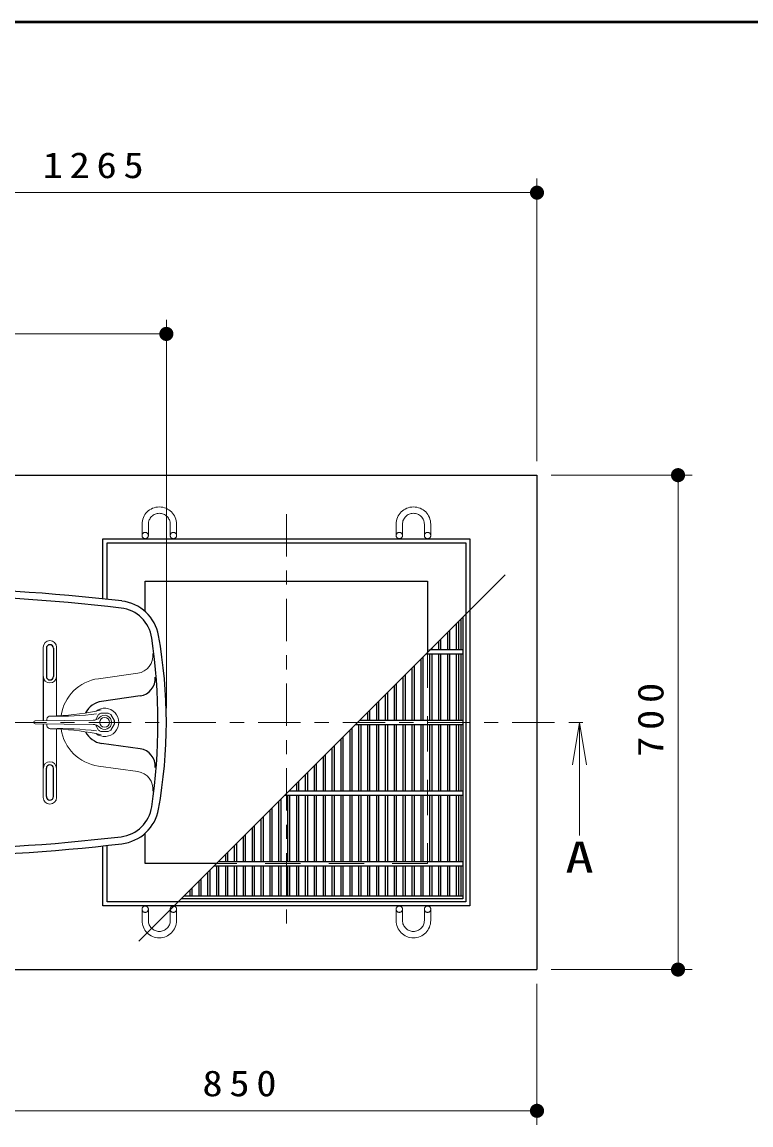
# Model space of a CAD drawing. Units: millimetres on the paper, scale 1:20. Extents: x -365 to 0, y -47 to 257.
# Drawn here: x -286.9 to -235.2, y 178.9 to 257 of the extents above; entities that cross this region are included whole.
import ezdxf
from ezdxf.enums import TextEntityAlignment as Align

# ---------------------------------------------------------------- set-up
doc = ezdxf.new("R2010")
doc.units = ezdxf.units.MM
doc.linetypes.add('USER1', pattern=[4.5, 2.5, -2])
doc.linetypes.add('USER2', pattern=[6, 3, -1, 1, -1])
doc.layers.add('LY_1', color=2, linetype='Continuous', lineweight=25)
doc.layers.add('LY_5', color=7, linetype='Continuous', lineweight=13)
doc.styles.add('ＭＳ ゴシック', font='')
doc.styles.get('ＭＳ ゴシック').set_extended_font_data('MS Gothic')

# ---------------------------------------------------------------- blocks, each defined once
blk = doc.blocks.new('filled_dot')
at = {"color": 0, "linetype": 'Continuous', "lineweight": -2, "const_width": 1.25}
blk.add_lwpolyline([(-0.625, 0, 1), (0.625, 0, 1)], format="xyb", close=True, dxfattribs=at)

msp = doc.modelspace()

# ---------------------------------------------------------------- linework, layer by layer
at = {"layer": 'LY_1', "color": 7, "lineweight": 13}
for p, q in [((-250.382, 225.922), (-250.382, 245.922)), ((-313.632, 244.922), (-250.382, 244.922)), ((-276.632, 208.422), (-276.632, 235.922)), ((-313.632, 234.922), (-276.632, 234.922)), ((-249.382, 224.922), (-239.393, 224.922)), ((-240.393, 224.922), (-240.393, 189.922)), ((-284.85, 207.872), (-284.757, 207.872)), ((-281.662, 207.587), (-281.44, 207.972)), ((-281.267, 208.072), (-280.747, 208.072)), ((-280.574, 207.972), (-280.314, 207.522)), ((-286.007, 207.447), (-286.007, 207.396)), ((-281.809, 207.567), (-285.933, 207.522)), ((-281.809, 207.276), (-285.933, 207.321)), ((-284.85, 206.972), (-284.757, 206.972)), ((-281.44, 206.872), (-281.662, 207.256)), ((-280.314, 207.322), (-280.574, 206.872)), ((-247.87, 204.422), (-247.37, 207.422)), ((-247.37, 207.422), (-246.87, 204.422)), ((-247.37, 207.422), (-247.37, 204.422)), ((-247.37, 207.422), (-247.37, 199.422)), ((-280.747, 206.772), (-281.267, 206.772)), ((-249.382, 189.922), (-239.393, 189.922)), ((-250.382, 188.922), (-250.382, 178.922)), ((-250.382, 179.922), (-292.882, 179.922))]:
    msp.add_line(p, q, dxfattribs=at)
at = {"layer": 'LY_1', "color": 7}
for p, q in [((-292.882, 224.922), (-250.382, 224.922)), ((-250.382, 224.922), (-250.382, 189.922)), ((-281.132, 216.167), (-281.132, 220.422)), ((-281.132, 220.422), (-255.132, 220.422)), ((-255.132, 220.422), (-255.132, 194.422)), ((-280.832, 216.134), (-280.832, 220.122)), ((-280.832, 220.122), (-255.432, 220.122)), ((-255.432, 220.122), (-255.432, 194.722)), ((-278.572, 191.922), (-252.632, 217.862)), ((-278.132, 215.268), (-278.132, 217.422)), ((-278.132, 217.422), (-258.132, 217.422)), ((-258.132, 217.422), (-258.132, 212.362)), ((-278.132, 197.422), (-278.132, 199.576)), ((-281.132, 194.422), (-281.132, 198.676)), ((-280.832, 194.722), (-280.832, 198.709)), ((-273.072, 197.422), (-278.132, 197.422)), ((-255.132, 194.422), (-281.132, 194.422)), ((-255.432, 194.722), (-280.832, 194.722)), ((-292.882, 189.922), (-250.382, 189.922))]:
    msp.add_line(p, q, dxfattribs=at)
at = {"layer": 'LY_1', "color": 4, "linetype": 'USER2', "lineweight": 13}
msp.add_line((-268.132, 222.172), (-268.132, 192.672), dxfattribs=at)
at = {"layer": 'LY_1', "color": 7, "linetype": 'USER1', "lineweight": 13}
for p, q in [((-278.357, 220.649), (-278.357, 221.449)), ((-277.907, 220.649), (-277.907, 221.449)), ((-276.357, 220.649), (-276.357, 221.449)), ((-275.907, 220.649), (-275.907, 221.449)), ((-260.357, 220.649), (-260.357, 221.449)), ((-259.907, 220.649), (-259.907, 221.449)), ((-258.357, 220.649), (-258.357, 221.449)), ((-257.907, 220.649), (-257.907, 221.449)), ((-258.132, 212.362), (-258.132, 197.422)), ((-258.132, 197.422), (-273.072, 197.422)), ((-278.357, 194.194), (-278.357, 193.394)), ((-277.907, 194.194), (-277.907, 193.394)), ((-276.357, 194.194), (-276.357, 193.394)), ((-275.907, 194.194), (-275.907, 193.394)), ((-260.357, 194.194), (-260.357, 193.394)), ((-259.907, 194.194), (-259.907, 193.394)), ((-258.357, 194.194), (-258.357, 193.394)), ((-257.907, 194.194), (-257.907, 193.394))]:
    msp.add_line(p, q, dxfattribs=at)
at = {"layer": 'LY_1', "color": 4}
for p, q in [((-255.632, 214.862), (-255.632, 194.922)), ((-256.097, 214.397), (-256.097, 212.572)), ((-255.947, 214.547), (-255.947, 212.572)), ((-255.782, 214.712), (-255.782, 212.572)), ((-257.205, 213.289), (-257.205, 212.572)), ((-256.726, 213.768), (-256.726, 212.572)), ((-256.576, 213.918), (-256.576, 212.572)), ((-257.984, 212.51), (-257.984, 212.572)), ((-257.922, 212.572), (-255.632, 212.572)), ((-257.834, 212.66), (-257.834, 212.572)), ((-257.355, 213.139), (-257.355, 212.572)), ((-258.613, 211.88), (-258.613, 207.572)), ((-258.463, 212.03), (-258.463, 207.572)), ((-258.222, 212.272), (-255.632, 212.272)), ((-257.984, 212.272), (-257.984, 207.572)), ((-257.834, 212.272), (-257.834, 207.572)), ((-257.355, 212.272), (-257.355, 207.572)), ((-257.205, 212.272), (-257.205, 207.572)), ((-256.726, 212.272), (-256.726, 207.572)), ((-256.576, 212.272), (-256.576, 207.572)), ((-256.097, 212.272), (-256.097, 207.572)), ((-255.947, 212.272), (-255.947, 207.572)), ((-255.782, 212.272), (-255.782, 207.572)), ((-259.242, 211.251), (-259.242, 207.572)), ((-259.092, 211.401), (-259.092, 207.572)), ((-260.351, 210.143), (-260.351, 207.572)), ((-259.872, 210.622), (-259.872, 207.572)), ((-259.722, 210.772), (-259.722, 207.572)), ((-261.13, 209.364), (-261.13, 207.572)), ((-260.98, 209.514), (-260.98, 207.572)), ((-260.501, 209.993), (-260.501, 207.572)), ((-261.759, 208.735), (-261.759, 207.572)), ((-261.609, 208.885), (-261.609, 207.572)), ((-262.388, 208.106), (-262.388, 207.572)), ((-262.238, 208.256), (-262.238, 207.572)), ((-263.496, 206.998), (-263.496, 202.572)), ((-263.222, 207.272), (-255.632, 207.272)), ((-263.017, 207.272), (-263.017, 202.572)), ((-262.922, 207.572), (-255.632, 207.572)), ((-262.867, 207.272), (-262.867, 202.572)), ((-262.388, 207.272), (-262.388, 202.572)), ((-262.238, 207.272), (-262.238, 202.572)), ((-261.759, 207.272), (-261.759, 202.572)), ((-261.609, 207.272), (-261.609, 202.572)), ((-261.13, 207.272), (-261.13, 202.572)), ((-260.98, 207.272), (-260.98, 202.572)), ((-260.501, 207.272), (-260.501, 202.572)), ((-260.351, 207.272), (-260.351, 202.572)), ((-259.872, 207.272), (-259.872, 202.572)), ((-259.722, 207.272), (-259.722, 202.572)), ((-259.242, 207.272), (-259.242, 202.572)), ((-259.092, 207.272), (-259.092, 202.572)), ((-258.613, 207.272), (-258.613, 202.572)), ((-258.463, 207.272), (-258.463, 202.572)), ((-257.984, 207.272), (-257.984, 202.572)), ((-257.834, 207.272), (-257.834, 202.572)), ((-257.355, 207.272), (-257.355, 202.572)), ((-257.205, 207.272), (-257.205, 202.572)), ((-256.726, 207.272), (-256.726, 202.572)), ((-256.576, 207.272), (-256.576, 202.572)), ((-256.097, 207.272), (-256.097, 202.572)), ((-255.947, 207.272), (-255.947, 202.572)), ((-255.782, 207.272), (-255.782, 202.572)), ((-264.275, 206.219), (-264.275, 202.572)), ((-264.125, 206.369), (-264.125, 202.572)), ((-263.646, 206.848), (-263.646, 202.572)), ((-264.904, 205.589), (-264.904, 202.572)), ((-264.754, 205.739), (-264.754, 202.572)), ((-265.533, 204.96), (-265.533, 202.572)), ((-265.383, 205.11), (-265.383, 202.572)), ((-266.642, 203.852), (-266.642, 202.572)), ((-266.163, 204.331), (-266.163, 202.572)), ((-266.013, 204.481), (-266.013, 202.572)), ((-267.421, 203.073), (-267.421, 202.572)), ((-267.271, 203.223), (-267.271, 202.572)), ((-266.792, 203.702), (-266.792, 202.572)), ((-268.222, 202.272), (-255.632, 202.272)), ((-268.05, 202.272), (-268.05, 197.572)), ((-267.922, 202.572), (-255.632, 202.572)), ((-267.9, 202.272), (-267.9, 197.572)), ((-267.421, 202.272), (-267.421, 197.572)), ((-267.271, 202.272), (-267.271, 197.572)), ((-266.792, 202.272), (-266.792, 197.572)), ((-266.642, 202.272), (-266.642, 197.572)), ((-266.163, 202.272), (-266.163, 197.572)), ((-266.013, 202.272), (-266.013, 197.572)), ((-265.533, 202.272), (-265.533, 197.572)), ((-265.383, 202.272), (-265.383, 197.572)), ((-264.904, 202.272), (-264.904, 197.572)), ((-264.754, 202.272), (-264.754, 197.572)), ((-264.275, 202.272), (-264.275, 197.572)), ((-264.125, 202.272), (-264.125, 197.572)), ((-263.646, 202.272), (-263.646, 197.572)), ((-263.496, 202.272), (-263.496, 197.572)), ((-263.017, 202.272), (-263.017, 197.572)), ((-262.867, 202.272), (-262.867, 197.572)), ((-262.388, 202.272), (-262.388, 197.572)), ((-262.238, 202.272), (-262.238, 197.572)), ((-261.759, 202.272), (-261.759, 197.572)), ((-261.609, 202.272), (-261.609, 197.572)), ((-261.13, 202.272), (-261.13, 197.572)), ((-260.98, 202.272), (-260.98, 197.572)), ((-260.501, 202.272), (-260.501, 197.572)), ((-260.351, 202.272), (-260.351, 197.572)), ((-259.872, 202.272), (-259.872, 197.572)), ((-259.722, 202.272), (-259.722, 197.572)), ((-259.242, 202.272), (-259.242, 197.572)), ((-259.092, 202.272), (-259.092, 197.572)), ((-258.613, 202.272), (-258.613, 197.572)), ((-258.463, 202.272), (-258.463, 197.572)), ((-257.984, 202.272), (-257.984, 197.572)), ((-257.834, 202.272), (-257.834, 197.572)), ((-257.355, 202.272), (-257.355, 197.572)), ((-257.205, 202.272), (-257.205, 197.572)), ((-256.726, 202.272), (-256.726, 197.572)), ((-256.576, 202.272), (-256.576, 197.572)), ((-256.097, 202.272), (-256.097, 197.572)), ((-255.947, 202.272), (-255.947, 197.572)), ((-255.782, 202.272), (-255.782, 197.572)), ((-268.679, 201.815), (-268.679, 197.572)), ((-268.529, 201.965), (-268.529, 197.572)), ((-269.787, 200.707), (-269.787, 197.572)), ((-269.308, 201.186), (-269.308, 197.572)), ((-269.158, 201.336), (-269.158, 197.572)), ((-270.566, 199.928), (-270.566, 197.572)), ((-270.416, 200.078), (-270.416, 197.572)), ((-269.937, 200.557), (-269.937, 197.572)), ((-271.195, 199.298), (-271.195, 197.572)), ((-271.045, 199.448), (-271.045, 197.572)), ((-271.824, 198.669), (-271.824, 197.572)), ((-271.674, 198.819), (-271.674, 197.572)), ((-272.922, 197.572), (-255.632, 197.572)), ((-272.454, 198.04), (-272.454, 197.572)), ((-272.304, 198.19), (-272.304, 197.572)), ((-273.712, 196.782), (-273.712, 195.147)), ((-273.562, 196.932), (-273.562, 195.147)), ((-273.222, 197.272), (-255.632, 197.272)), ((-273.083, 197.272), (-273.083, 195.147)), ((-272.933, 197.272), (-272.933, 195.147)), ((-272.454, 197.272), (-272.454, 195.147)), ((-272.304, 197.272), (-272.304, 195.147)), ((-271.824, 197.272), (-271.824, 195.147)), ((-271.674, 197.272), (-271.674, 195.147)), ((-271.195, 197.272), (-271.195, 195.147)), ((-271.045, 197.272), (-271.045, 195.147)), ((-270.566, 197.272), (-270.566, 195.147)), ((-270.416, 197.272), (-270.416, 195.147)), ((-269.937, 197.272), (-269.937, 195.147)), ((-269.787, 197.272), (-269.787, 195.147)), ((-269.308, 197.272), (-269.308, 195.147)), ((-269.158, 197.272), (-269.158, 195.147)), ((-268.679, 197.272), (-268.679, 195.147)), ((-268.529, 197.272), (-268.529, 195.147)), ((-268.05, 197.272), (-268.05, 195.147)), ((-267.9, 197.272), (-267.9, 195.147)), ((-267.421, 197.272), (-267.421, 195.147)), ((-267.271, 197.272), (-267.271, 195.147)), ((-266.792, 197.272), (-266.792, 195.147)), ((-266.642, 197.272), (-266.642, 195.147)), ((-266.163, 197.272), (-266.163, 195.147)), ((-266.013, 197.272), (-266.013, 195.147)), ((-265.533, 197.272), (-265.533, 195.147)), ((-265.383, 197.272), (-265.383, 195.147)), ((-264.904, 197.272), (-264.904, 195.147)), ((-264.754, 197.272), (-264.754, 195.147)), ((-264.275, 197.272), (-264.275, 195.147)), ((-264.125, 197.272), (-264.125, 195.147)), ((-263.646, 197.272), (-263.646, 195.147)), ((-263.496, 197.272), (-263.496, 195.147)), ((-263.017, 197.272), (-263.017, 195.147)), ((-262.867, 197.272), (-262.867, 195.147)), ((-262.388, 197.272), (-262.388, 195.147)), ((-262.238, 197.272), (-262.238, 195.147)), ((-261.759, 197.272), (-261.759, 195.147)), ((-261.609, 197.272), (-261.609, 195.147)), ((-261.13, 197.272), (-261.13, 195.147)), ((-260.98, 197.272), (-260.98, 195.147)), ((-260.501, 197.272), (-260.501, 195.147)), ((-260.351, 197.272), (-260.351, 195.147)), ((-259.872, 197.272), (-259.872, 195.147)), ((-259.722, 197.272), (-259.722, 195.147)), ((-259.242, 197.272), (-259.242, 195.147)), ((-259.092, 197.272), (-259.092, 195.147)), ((-258.613, 197.272), (-258.613, 195.147)), ((-258.463, 197.272), (-258.463, 195.147)), ((-257.984, 197.272), (-257.984, 195.147)), ((-257.834, 197.272), (-257.834, 195.147)), ((-257.355, 197.272), (-257.355, 195.147)), ((-257.205, 197.272), (-257.205, 195.147)), ((-256.726, 197.272), (-256.726, 195.147)), ((-256.576, 197.272), (-256.576, 195.147)), ((-256.097, 197.272), (-256.097, 195.147)), ((-255.947, 197.272), (-255.947, 195.147)), ((-255.782, 197.272), (-255.782, 195.147)), ((-274.341, 196.153), (-274.341, 195.147)), ((-274.191, 196.303), (-274.191, 195.147)), ((-274.97, 195.524), (-274.97, 195.147)), ((-274.82, 195.674), (-274.82, 195.147)), ((-255.632, 194.922), (-275.572, 194.922)), ((-275.347, 195.147), (-255.632, 195.147))]:
    msp.add_line(p, q, dxfattribs=at)
at = {"layer": 'LY_1', "color": 44, "lineweight": 13}
for p, q in [((-285.357, 207.529), (-285.357, 212.735)), ((-284.408, 207.885), (-284.408, 212.735)), ((-278.656, 210.905), (-281.441, 210.514)), ((-285.344, 207.529), (-285.344, 210.672)), ((-284.42, 207.885), (-284.42, 210.672)), ((-285.357, 207.315), (-285.357, 202.108)), ((-285.344, 204.172), (-285.344, 207.314)), ((-284.42, 204.172), (-284.42, 206.959)), ((-284.408, 206.958), (-284.408, 202.108)), ((-278.656, 203.938), (-281.441, 204.329))]:
    msp.add_line(p, q, dxfattribs=at)
at = {"layer": 'LY_1', "color": 190}
for p, q in [((-285.132, 212.672), (-285.132, 210.672)), ((-284.632, 212.672), (-284.632, 210.672)), ((-285.132, 202.172), (-285.132, 204.172)), ((-284.632, 202.172), (-284.632, 204.172))]:
    msp.add_line(p, q, dxfattribs=at)
at = {"layer": 'LY_1', "color": 70}
for p, q in [((-278.498, 209.289), (-281.216, 208.907)), ((-278.498, 205.554), (-281.216, 205.936))]:
    msp.add_line(p, q, dxfattribs=at)
at = {"layer": 'LY_1', "color": 7, "linetype": 'USER2', "lineweight": 13}
msp.add_line((-318.132, 207.422), (-246.158, 207.422), dxfattribs=at)
at = {"layer": 'LY_1', "linetype": 'USER2'}
msp.add_line((-280.354, 207.422), (-280.407, 207.422), dxfattribs=at)
at = {"layer": 'LY_1', "color": 7, "linetype": 'USER1', "lineweight": 13}
for centre in [(-278.132, 220.649), (-276.132, 220.649), (-260.132, 220.649), (-258.132, 220.649), (-278.132, 194.194), (-276.132, 194.194), (-260.132, 194.194), (-258.132, 194.194)]:
    msp.add_circle(centre, 0.225, dxfattribs=at)
at = {"layer": 'LY_1', "color": 7, "lineweight": 13}
msp.add_circle((-281.007, 207.422), 0.35, dxfattribs=at)
at = {"layer": 'LY_1', "color": 7, "linetype": 'USER1', "lineweight": 13}
for centre, radius, start, end in [((-277.132, 221.449), 1.225, 90, 180), ((-277.132, 221.449), 1.225, 0, 90), ((-259.132, 221.449), 1.225, 90, 180), ((-259.132, 221.449), 1.225, 0, 90), ((-277.132, 221.449), 0.775, 90, 180), ((-277.132, 221.449), 0.775, 0, 90), ((-259.132, 221.449), 0.775, 90, 180), ((-259.132, 221.449), 0.775, 0, 90), ((-277.132, 193.394), 1.225, 180, 270), ((-277.132, 193.394), 0.775, 180, 270), ((-277.132, 193.394), 0.775, 270, 0), ((-277.132, 193.394), 1.225, 270, 0), ((-259.132, 193.394), 1.225, 180, 270), ((-259.132, 193.394), 0.775, 180, 270), ((-259.132, 193.394), 1.225, 270, 0), ((-259.132, 193.394), 0.775, 270, 0)]:
    msp.add_arc(centre, radius, start, end, dxfattribs=at)
at = {"layer": 'LY_1', "color": 70}
for centre, radius, start, end in [((-295.132, 86.697), 130.225, 83.23065, 96.5071), ((-295.132, 86.697), 129.725, 83.23065, 96.5071), ((-280.136, 213.035), 2.5, 8.24916, 83.23065), ((-280.136, 213.035), 3, 10.25424, 83.23065), ((-318.852, 207.422), 41.621, 351.75084, 8.24916), ((-311.163, 207.422), 34.531, 349.74576, 10.25424), ((-278.672, 210.527), 1.25, 278, 4.41911), ((-281.007, 207.422), 1.5, 98, 153.53731), ((-281.007, 207.422), 1.5, 206.46438, 262), ((-278.672, 204.316), 1.25, 355.58089, 82), ((-280.136, 201.809), 2.5, 276.76935, 351.75084), ((-280.136, 201.809), 3, 276.76935, 349.74576), ((-295.132, 328.147), 129.725, 263.4929, 276.76935), ((-295.132, 328.147), 130.225, 263.4929, 276.76935)]:
    msp.add_arc(centre, radius, start, end, dxfattribs=at)
at = {"layer": 'LY_1', "color": 44, "lineweight": 13}
for centre, radius, start, end in [((-284.883, 212.735), 0.475, 0, 180), ((-278.83, 212.143), 1.25, 278, 6.72834), ((-284.882, 210.672), 0.462, 180, 0), ((-281.007, 207.422), 3.123, 98, 171.13877), ((-281.007, 207.422), 3.123, 188.86192, 262), ((-284.882, 204.172), 0.462, 0, 180), ((-278.83, 202.7), 1.25, 353.27166, 82), ((-284.883, 202.108), 0.475, 180, 0)]:
    msp.add_arc(centre, radius, start, end, dxfattribs=at)
at = {"layer": 'LY_1', "color": 190}
for centre, start, end in [((-284.882, 212.672), 0, 180), ((-284.882, 210.672), 180, 0), ((-284.882, 204.172), 0, 180), ((-284.882, 202.172), 180, 0)]:
    msp.add_arc(centre, 0.25, start, end, dxfattribs=at)
at = {"layer": 'LY_1', "color": 7, "lineweight": 13}
for centre, radius, start, end in [((-284.85, 207.622), 0.25, 90, 172.07173), ((-284.143, 227.862), 20, 268.24023, 277.38662), ((-285.357, 227.863), 20, 271.72079, 280.78696), ((-281.816, 208.167), 0.6, 270.62278, 317.3272), ((-282.363, 212.145), 4, 280.7544, 286.2327), ((-281.007, 207.422), 1, 232.6001, 127.40518), ((-281.007, 207.422), 0.7, 111.78676, 128.21317), ((-281.007, 207.422), 0.5, 222.65272, 137.34728), ((-281.007, 207.422), 0.7, 51.78676, 68.21313), ((-285.932, 207.447), 0.075, 90.62249, 180), ((-285.932, 207.396), 0.075, 180, 269.37751), ((-283.414, 207.422), 1.7, 172.07193, 176.29862), ((-283.414, 207.422), 1.7, 183.70164, 187.92817), ((-284.85, 207.222), 0.25, 187.92827, 270), ((-284.143, 186.981), 20, 82.61338, 91.75977), ((-285.357, 186.981), 20, 79.21883, 88.27921), ((-281.816, 206.676), 0.6, 42.67285, 89.37718), ((-281.007, 207.422), 0.7, 351.78679, 8.21309), ((-282.365, 202.698), 4, 73.74375, 79.18993), ((-281.007, 207.422), 0.7, 231.78676, 248.21316), ((-281.007, 207.422), 0.7, 291.78679, 308.21317)]:
    msp.add_arc(centre, radius, start, end, dxfattribs=at)
at = {"layer": 'LY_5', "lineweight": 50}
msp.add_line((0, 257), (-365, 257), dxfattribs=at)

# ---------------------------------------------------------------- block references
at = {"layer": 'LY_1', "color": 7, "lineweight": 13, "xscale": 0.4, "yscale": 0.4}
for p, rotation in [((-250.382, 244.922), 180), ((-276.632, 234.922), 180), ((-240.393, 224.922), 270), ((-240.393, 189.922), 90), ((-250.382, 179.922), 180)]:
    msp.add_blockref('filled_dot', p, dxfattribs=dict(at, rotation=rotation))

# ---------------------------------------------------------------- texts
at = {"layer": 'LY_1', "color": 7, "style": 'ＭＳ ゴシック', "width": 1.35}
msp.add_text('A', height=2.199, dxfattribs=at).set_placement((-247.37, 197.871), align=Align.MIDDLE_CENTER)
at = {"layer": 'LY_1', "color": 7, "char_height": 1.833, "attachment_point": 8, "style": 'ＭＳ ゴシック'}
for s, insert in [('\\T1.33;\\W1.15;1265', (-281.579, 245.922)), ('\\T1.33;\\W1.15;850', (-271.217, 180.922))]:
    msp.add_mtext(s, dxfattribs=dict(at, insert=insert))
at = {"layer": 'LY_1', "color": 7, "insert": (-241.393, 207.838), "char_height": 1.833, "attachment_point": 8, "rotation": 90, "style": 'ＭＳ ゴシック'}
msp.add_mtext('\\T1.33;\\W1.15;700', dxfattribs=at)

doc.saveas('drawing.dxf')
